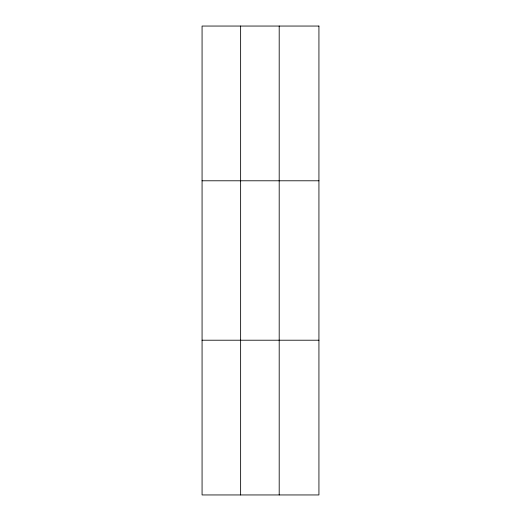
<?xml version="1.0" encoding="UTF-8"?>
<svg xmlns="http://www.w3.org/2000/svg" width="521" height="521" viewBox="0 0 521 521"><rect width="100%" height="100%" fill="white"/><g stroke="black" fill="none" stroke-linecap="round" stroke-linejoin="round"><path stroke-width="0.78" d="M240.63 494.95L240.63 26.05M279.197 494.95L279.197 26.05M202.07 180.787L318.93 180.787M202.07 340.213L318.93 340.213M318.93 26.05L318.93 494.95L202.07 494.95L202.07 26.05L318.93 26.05"/></g></svg>
